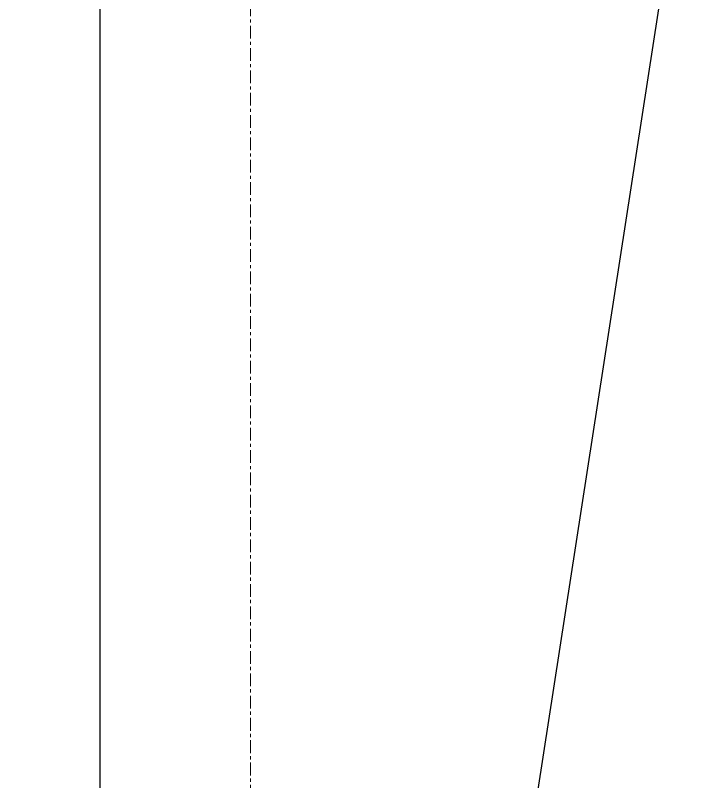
# Model space of a CAD drawing. Header units: millimetres. Extents: x -3370 to 37592, y -25802 to 13127.
# Drawn here: x 9900 to 10576, y -3558 to -2795 of the extents above; entities that cross this region are included whole.
import ezdxf

# ---------------------------------------------------------------- set-up
doc = ezdxf.new("R2010")
doc.units = ezdxf.units.MM
doc.linetypes.add('Grid Line', pattern=[22.225, 12.7, -3.175, 3.175, -3.175])
for name, color, linetype, lineweight in [('ID_NEW_JOINERY', 7, 'Continuous', 25), ('ID_REVISION_MARKUP', 7, 'Continuous', 25), ('S-GRID', 1, 'Continuous', 9)]:
    doc.layers.add(name, color=color, linetype=linetype, lineweight=lineweight)

msp = doc.modelspace()

# ---------------------------------------------------------------- linework, layer by layer
at = {"layer": 'ID_NEW_JOINERY'}
msp.add_lwpolyline([(9984.04, -3896.636, 1), (11134.04, -3896.636), (11134.04, -1846.636, 1), (9984.04, -1846.636)], format="xyb", close=True, dxfattribs=at)
at = {"layer": 'ID_REVISION_MARKUP'}
msp.add_lwpolyline([(10600, -2400), (9900, -6930), (10950, -6930)], dxfattribs=at)
at = {"layer": 'S-GRID', "linetype": 'Grid Line'}
msp.add_line((10134.04, 11106.923), (10134.04, -9321.465), dxfattribs=at)

doc.saveas('drawing.dxf')
